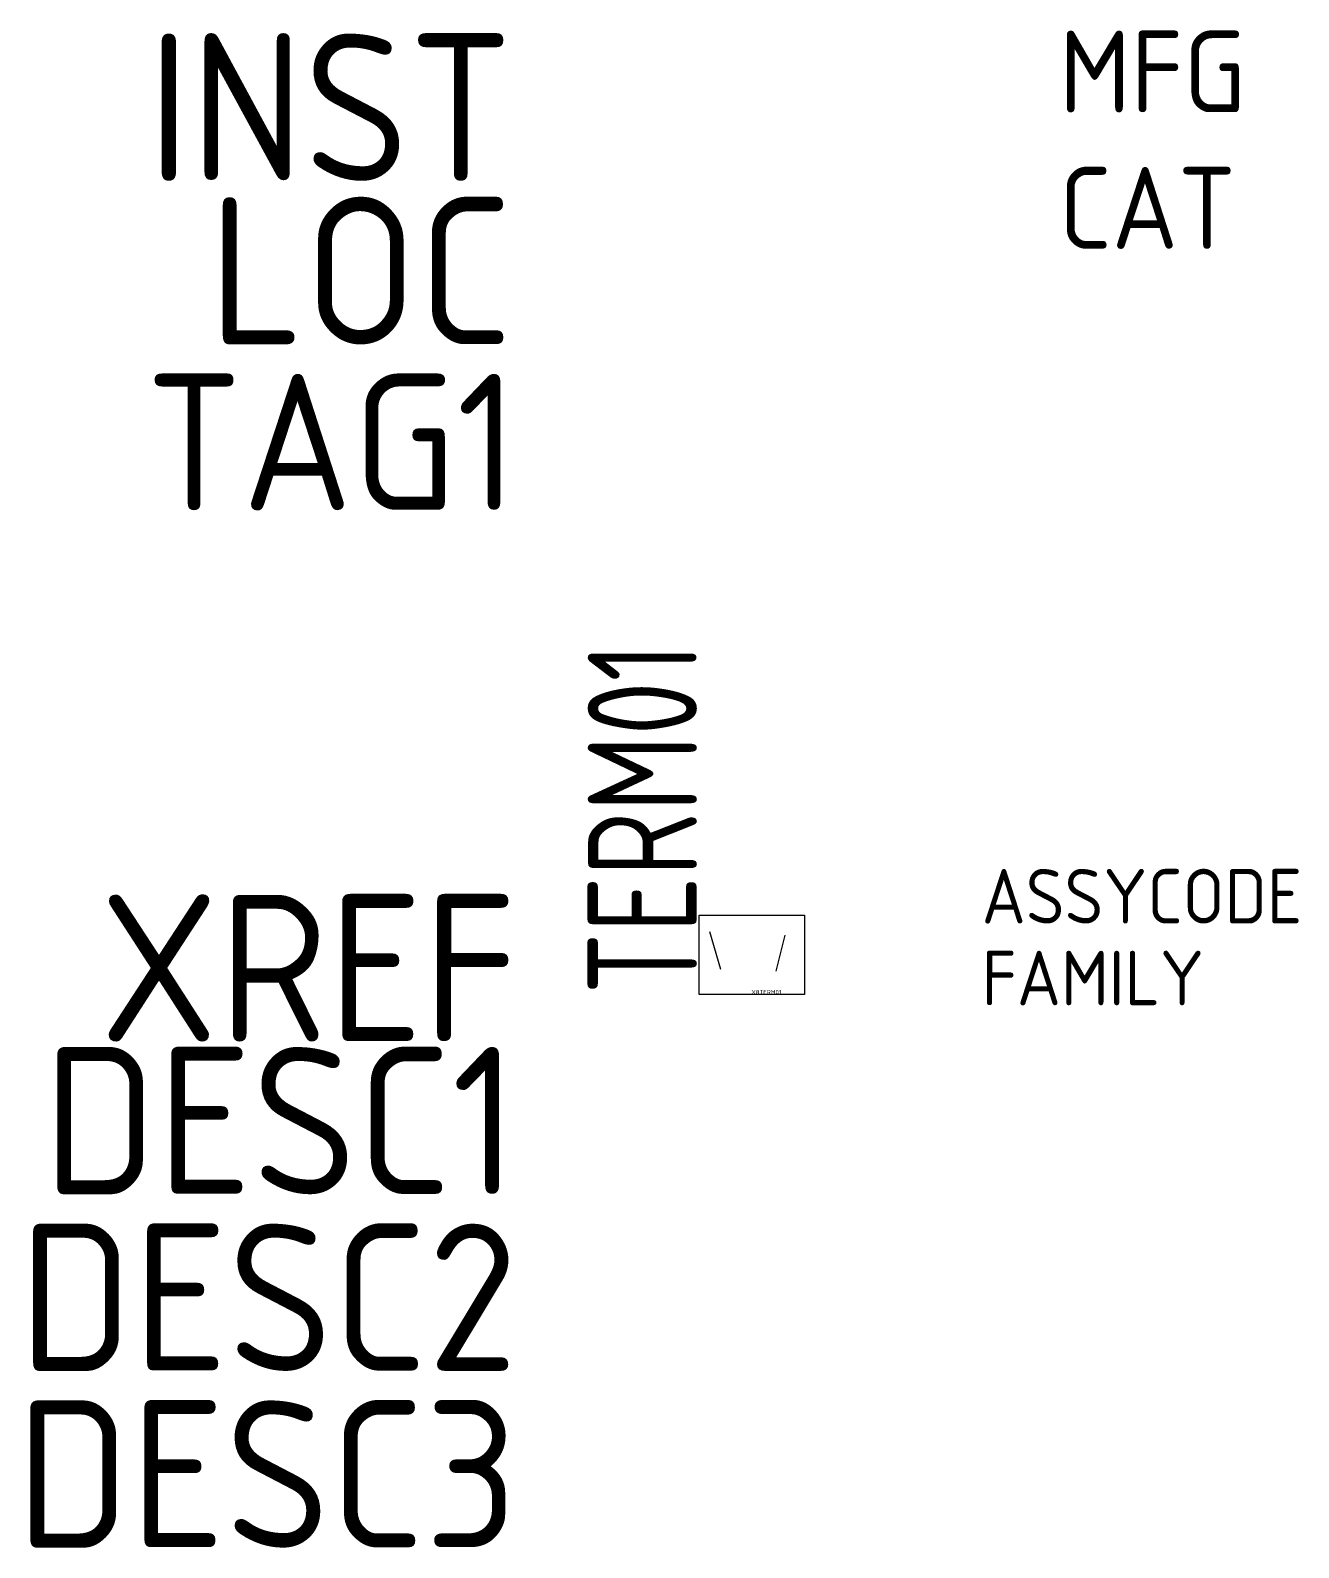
# Model space of a CAD drawing. Header units: millimetres. Extents: x 422.5 to 445.7, y 239.2 to 267.1.
import ezdxf
from ezdxf.enums import TextEntityAlignment as Align

# ---------------------------------------------------------------- set-up
doc = ezdxf.new("R2010")
doc.units = ezdxf.units.MM
doc.header["$LTSCALE"] = 8
doc.layers.add('SYMS', color=7, linetype='Continuous')
doc.styles.add('WD_IEC', font='isocp2.shx', dxfattribs={"width": 0.9, "height": 4})

msp = doc.modelspace()

# ---------------------------------------------------------------- linework, layer by layer
at = {"layer": 'SYMS'}
for p, q in [((435.161, 249.844), (434.956, 250.535)), ((436.175, 249.815), (436.337, 250.476))]:
    msp.add_line(p, q, dxfattribs=at)
msp.add_lwpolyline([(434.765, 250.843), (436.69, 250.843), (436.69, 249.389), (434.765, 249.389)], close=True, dxfattribs=at)

# ---------------------------------------------------------------- texts
at = {"style": 'WD_IEC'}
for tag, text, height, p in [('INST', '', 2.7, (431.347, 264.308)), ('LOC', '', 2.7, (431.347, 261.308)), ('TAG1', 'WiFI_Router_', 2.5, (431.44, 258.268)), ('XREF', '', 2.7, (431.44, 248.525)), ('DESC1', 'WiFi router', 2.7, (431.44, 245.725)), ('DESC2', '', 2.7, (431.44, 242.485)), ('DESC3', '', 2.7, (431.44, 239.245))]:
    msp.add_attdef(tag, text=text, height=height, dxfattribs=at).set_placement(p, align=Align.RIGHT)
for tag, p, height, flags in [('MFG', (441.357, 265.562), 1.5, 9), ('CAT', (441.357, 263.062), 1.5, 9), ('ASSYCODE', (439.94, 250.69), 1, 1), ('FAMILY', (439.94, 249.19), 1, 1), ('X8TERM01', (435.72, 249.39), 0.08, 1)]:
    msp.add_attdef(tag, p, '', height=height, dxfattribs=dict(at, flags=flags))
at = {"style": 'WD_IEC', "width": 0.8}
msp.add_attdef('TERM01', (434.72, 249.39), '', height=2, rotation=90, dxfattribs=at)

doc.saveas('drawing.dxf')
